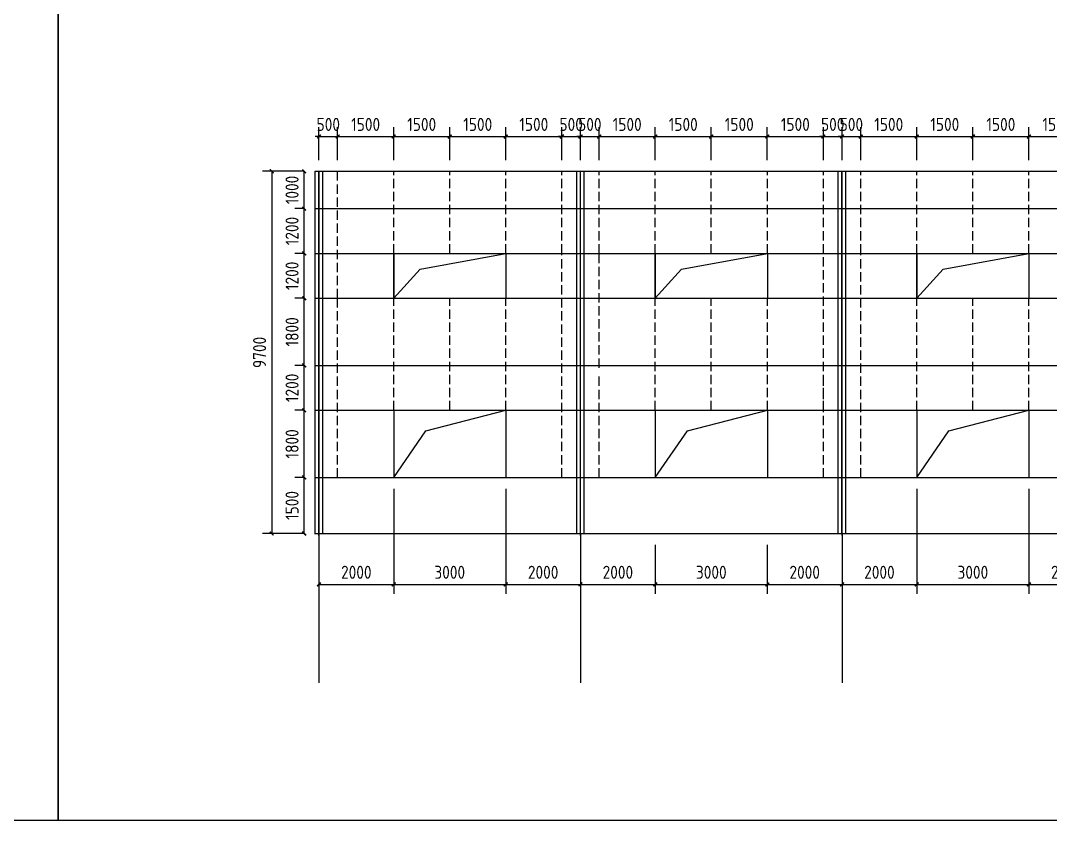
# Model space of a CAD drawing. Extents: x 102162 to 621267, y -39398 to 328893.
# Drawn here: x 413003 to 440564, y 118102 to 139522 of the extents above; entities that cross this region are included whole.
import ezdxf

# ---------------------------------------------------------------- set-up
doc = ezdxf.new("R2010")
doc.units = 0
doc.header["$LTSCALE"] = 1000
doc.header["$MEASUREMENT"] = 0
doc.linetypes.add('DASH', pattern=[0.35, 0.25, -0.1])
doc.layers.add('AXIS', color=3, linetype='Continuous')
doc.layers.add('DOTE', color=1, linetype='Continuous')
doc.styles.get("Standard").update_dxf_attribs({"font": 'gbenor.shx', "bigfont": 'gbcbig.shx'})
doc.dimstyles.get("Standard").update_dxf_attribs({"dimscale": 100, "dimtxt": 3.5, "dimasz": 1, "dimexe": 2.5, "dimexo": 3, "dimgap": 1.5, "dimtad": 1, "dimdec": 0, "dimzin": 0, "dimdsep": 46, "dimtxsty": 'Standard', "dimblk": 'ARCHTICK', "dimcen": 0.09, "dimadec": 0, "dimazin": 0, "dimtfac": 1, "dimtdec": 0, "dimtix": 1, "dimtmove": 2, "dimatfit": 3, "dimfxl": 1, "dimtolj": 1, "dimtzin": 0, "dimarcsym": 0})

# ---------------------------------------------------------------- blocks, each defined once
blk = doc.blocks.new('_ArchTick')
at = {"color": 0, "linetype": 'ByBlock', "const_width": 0.4}
blk.add_lwpolyline([(-0.5, -0.5), (0.5, 0.5)], dxfattribs=at)
blk = doc.blocks.new('*D8247')
at = {"color": 0, "lineweight": -2}
for p, q in [((420588, 127286), (420343, 127286)), ((420593, 125786), (420593, 127286)), ((420568, 125786), (420343, 125786))]:
    blk.add_line(p, q, dxfattribs=at)
at = {"layer": 'Defpoints', "color": 0}
for p in [(420593, 127286), (420888, 127286), (420868, 125786)]:
    blk.add_point(p, dxfattribs=at)
at = {"color": 0, "lineweight": -2, "xscale": 100, "yscale": 100, "zscale": 100}
for p, rotation in [((420593, 127286), 90), ((420593, 125786), 270)]:
    blk.add_blockref('_ArchTick', p, dxfattribs=dict(at, rotation=rotation))
at = {"color": 0, "insert": (420268, 126536), "char_height": 350, "attachment_point": 5, "rotation": 90}
blk.add_mtext('\\A1;1500', dxfattribs=at)
blk = doc.blocks.new('*D8248')
at = {"color": 0, "lineweight": -2}
for p, q in [((420588, 129086), (420343, 129086)), ((420593, 127286), (420593, 129086)), ((420588, 127286), (420343, 127286))]:
    blk.add_line(p, q, dxfattribs=at)
at = {"layer": 'Defpoints', "color": 0}
for p in [(420593, 129086), (420888, 129086), (420888, 127286)]:
    blk.add_point(p, dxfattribs=at)
at = {"color": 0, "lineweight": -2, "xscale": 100, "yscale": 100, "zscale": 100}
for p, rotation in [((420593, 129086), 90), ((420593, 127286), 270)]:
    blk.add_blockref('_ArchTick', p, dxfattribs=dict(at, rotation=rotation))
at = {"color": 0, "insert": (420268, 128186), "char_height": 350, "attachment_point": 5, "rotation": 90}
blk.add_mtext('\\A1;1800', dxfattribs=at)
blk = doc.blocks.new('*D8249')
at = {"color": 0, "lineweight": -2}
for p, q in [((420588, 130286), (420343, 130286)), ((420593, 129086), (420593, 130286)), ((420588, 129086), (420343, 129086))]:
    blk.add_line(p, q, dxfattribs=at)
at = {"layer": 'Defpoints', "color": 0}
for p in [(420593, 130286), (420888, 130286), (420888, 129086)]:
    blk.add_point(p, dxfattribs=at)
at = {"color": 0, "lineweight": -2, "xscale": 100, "yscale": 100, "zscale": 100}
for p, rotation in [((420593, 130286), 90), ((420593, 129086), 270)]:
    blk.add_blockref('_ArchTick', p, dxfattribs=dict(at, rotation=rotation))
at = {"color": 0, "insert": (420268, 129686), "char_height": 350, "attachment_point": 5, "rotation": 90}
blk.add_mtext('\\A1;1200', dxfattribs=at)
blk = doc.blocks.new('*D8250')
at = {"color": 0, "lineweight": -2}
for p, q in [((420588, 132086), (420343, 132086)), ((420593, 130286), (420593, 132086)), ((420588, 130286), (420343, 130286))]:
    blk.add_line(p, q, dxfattribs=at)
at = {"layer": 'Defpoints', "color": 0}
for p in [(420593, 132086), (420888, 132086), (420888, 130286)]:
    blk.add_point(p, dxfattribs=at)
at = {"color": 0, "lineweight": -2, "xscale": 100, "yscale": 100, "zscale": 100}
for p, rotation in [((420593, 132086), 90), ((420593, 130286), 270)]:
    blk.add_blockref('_ArchTick', p, dxfattribs=dict(at, rotation=rotation))
at = {"color": 0, "insert": (420268, 131186), "char_height": 350, "attachment_point": 5, "rotation": 90}
blk.add_mtext('\\A1;1800', dxfattribs=at)
blk = doc.blocks.new('*D8251')
at = {"color": 0, "lineweight": -2}
for p, q in [((420588, 133286), (420343, 133286)), ((420593, 132086), (420593, 133286)), ((420588, 132086), (420343, 132086))]:
    blk.add_line(p, q, dxfattribs=at)
at = {"layer": 'Defpoints', "color": 0}
for p in [(420593, 133286), (420888, 133286), (420888, 132086)]:
    blk.add_point(p, dxfattribs=at)
at = {"color": 0, "lineweight": -2, "xscale": 100, "yscale": 100, "zscale": 100}
for p, rotation in [((420593, 133286), 90), ((420593, 132086), 270)]:
    blk.add_blockref('_ArchTick', p, dxfattribs=dict(at, rotation=rotation))
at = {"color": 0, "insert": (420268, 132686), "char_height": 350, "attachment_point": 5, "rotation": 90}
blk.add_mtext('\\A1;1200', dxfattribs=at)
blk = doc.blocks.new('*D8252')
at = {"color": 0, "lineweight": -2}
for p, q in [((420588, 134486), (420343, 134486)), ((420593, 133286), (420593, 134486)), ((420588, 133286), (420343, 133286))]:
    blk.add_line(p, q, dxfattribs=at)
at = {"layer": 'Defpoints', "color": 0}
for p in [(420593, 134486), (420888, 134486), (420888, 133286)]:
    blk.add_point(p, dxfattribs=at)
at = {"color": 0, "lineweight": -2, "xscale": 100, "yscale": 100, "zscale": 100}
for p, rotation in [((420593, 134486), 90), ((420593, 133286), 270)]:
    blk.add_blockref('_ArchTick', p, dxfattribs=dict(at, rotation=rotation))
at = {"color": 0, "insert": (420268, 133886), "char_height": 350, "attachment_point": 5, "rotation": 90}
blk.add_mtext('\\A1;1200', dxfattribs=at)
blk = doc.blocks.new('*D8253')
at = {"color": 0, "lineweight": -2}
for p, q in [((420588, 135486), (420343, 135486)), ((420593, 134486), (420593, 135486)), ((420588, 134486), (420343, 134486))]:
    blk.add_line(p, q, dxfattribs=at)
at = {"layer": 'Defpoints', "color": 0}
for p in [(420593, 135486), (420888, 135486), (420888, 134486)]:
    blk.add_point(p, dxfattribs=at)
at = {"color": 0, "lineweight": -2, "xscale": 100, "yscale": 100, "zscale": 100}
for p, rotation in [((420593, 135486), 90), ((420593, 134486), 270)]:
    blk.add_blockref('_ArchTick', p, dxfattribs=dict(at, rotation=rotation))
at = {"color": 0, "insert": (420268, 134986), "char_height": 350, "attachment_point": 5, "rotation": 90}
blk.add_mtext('\\A1;1000', dxfattribs=at)
blk = doc.blocks.new('*D8254')
at = {"color": 0, "lineweight": -2}
for p, q in [((420588, 135486), (419474, 135486)), ((419724, 135486), (419724, 125786)), ((420588, 125786), (419474, 125786))]:
    blk.add_line(p, q, dxfattribs=at)
at = {"layer": 'Defpoints', "color": 0}
for p in [(420888, 135486), (419724, 125786), (420888, 125786)]:
    blk.add_point(p, dxfattribs=at)
at = {"color": 0, "lineweight": -2, "xscale": 100, "yscale": 100, "zscale": 100}
for p, rotation in [((419724, 135486), 90), ((419724, 125786), 270)]:
    blk.add_blockref('_ArchTick', p, dxfattribs=dict(at, rotation=rotation))
at = {"color": 0, "insert": (419399, 130636), "char_height": 350, "attachment_point": 5, "rotation": 90}
blk.add_mtext('\\A1;9700', dxfattribs=at)
blk = doc.blocks.new('*D8255')
at = {"color": 0, "lineweight": -2}
for p, q in [((422988, 126986), (422988, 124172)), ((420988, 125486), (420988, 124172)), ((420988, 124422), (422988, 124422))]:
    blk.add_line(p, q, dxfattribs=at)
at = {"layer": 'Defpoints', "color": 0}
for p in [(422988, 127286), (420988, 125786), (422988, 124422)]:
    blk.add_point(p, dxfattribs=at)
at = {"color": 0, "lineweight": -2, "xscale": 100, "yscale": 100, "zscale": 100, "rotation": 180}
blk.add_blockref('_ArchTick', (420988, 124422), dxfattribs=at)
at = {"color": 0, "lineweight": -2, "xscale": 100, "yscale": 100, "zscale": 100}
blk.add_blockref('_ArchTick', (422988, 124422), dxfattribs=at)
at = {"color": 0, "insert": (421988, 124747), "char_height": 350, "attachment_point": 5}
blk.add_mtext('\\A1;2000', dxfattribs=at)
blk = doc.blocks.new('*D8256')
at = {"color": 0, "lineweight": -2}
for p, q in [((422988, 126986), (422988, 124172)), ((425988, 126986), (425988, 124172)), ((422988, 124422), (425988, 124422))]:
    blk.add_line(p, q, dxfattribs=at)
at = {"layer": 'Defpoints', "color": 0}
for p in [(422988, 127286), (425988, 127286), (425988, 124422)]:
    blk.add_point(p, dxfattribs=at)
at = {"color": 0, "lineweight": -2, "xscale": 100, "yscale": 100, "zscale": 100, "rotation": 180}
blk.add_blockref('_ArchTick', (422988, 124422), dxfattribs=at)
at = {"color": 0, "lineweight": -2, "xscale": 100, "yscale": 100, "zscale": 100}
blk.add_blockref('_ArchTick', (425988, 124422), dxfattribs=at)
at = {"color": 0, "insert": (424488, 124747), "char_height": 350, "attachment_point": 5}
blk.add_mtext('\\A1;3000', dxfattribs=at)
blk = doc.blocks.new('*D8257')
at = {"color": 0, "lineweight": -2}
for p, q in [((425988, 126986), (425988, 124172)), ((427988, 125486), (427988, 124172)), ((425988, 124422), (427988, 124422))]:
    blk.add_line(p, q, dxfattribs=at)
at = {"layer": 'Defpoints', "color": 0}
for p in [(425988, 127286), (427988, 125786), (427988, 124422)]:
    blk.add_point(p, dxfattribs=at)
at = {"color": 0, "lineweight": -2, "xscale": 100, "yscale": 100, "zscale": 100, "rotation": 180}
blk.add_blockref('_ArchTick', (425988, 124422), dxfattribs=at)
at = {"color": 0, "lineweight": -2, "xscale": 100, "yscale": 100, "zscale": 100}
blk.add_blockref('_ArchTick', (427988, 124422), dxfattribs=at)
at = {"color": 0, "insert": (426988, 124747), "char_height": 350, "attachment_point": 5}
blk.add_mtext('\\A1;2000', dxfattribs=at)
blk = doc.blocks.new('*D8090')
at = {"color": 0, "lineweight": -2}
for p, q in [((427988, 125486), (427988, 124172)), ((429988, 125486), (429988, 124172)), ((427988, 124422), (429988, 124422))]:
    blk.add_line(p, q, dxfattribs=at)
at = {"layer": 'Defpoints', "color": 0}
for p in [(427988, 125786), (429988, 125786), (429988, 124422)]:
    blk.add_point(p, dxfattribs=at)
at = {"color": 0, "lineweight": -2, "xscale": 100, "yscale": 100, "zscale": 100, "rotation": 180}
blk.add_blockref('_ArchTick', (427988, 124422), dxfattribs=at)
at = {"color": 0, "lineweight": -2, "xscale": 100, "yscale": 100, "zscale": 100}
blk.add_blockref('_ArchTick', (429988, 124422), dxfattribs=at)
at = {"color": 0, "insert": (428988, 124747), "char_height": 350, "attachment_point": 5}
blk.add_mtext('\\A1;2000', dxfattribs=at)
blk = doc.blocks.new('*D8091')
at = {"color": 0, "lineweight": -2}
for p, q in [((429988, 125486), (429988, 124172)), ((432988, 125486), (432988, 124172)), ((429988, 124422), (432988, 124422))]:
    blk.add_line(p, q, dxfattribs=at)
at = {"layer": 'Defpoints', "color": 0}
for p in [(429988, 125786), (432988, 125786), (432988, 124422)]:
    blk.add_point(p, dxfattribs=at)
at = {"color": 0, "lineweight": -2, "xscale": 100, "yscale": 100, "zscale": 100, "rotation": 180}
blk.add_blockref('_ArchTick', (429988, 124422), dxfattribs=at)
at = {"color": 0, "lineweight": -2, "xscale": 100, "yscale": 100, "zscale": 100}
blk.add_blockref('_ArchTick', (432988, 124422), dxfattribs=at)
at = {"color": 0, "insert": (431488, 124747), "char_height": 350, "attachment_point": 5}
blk.add_mtext('\\A1;3000', dxfattribs=at)
blk = doc.blocks.new('*D8092')
at = {"color": 0, "lineweight": -2}
for p, q in [((432988, 125486), (432988, 124172)), ((434988, 125486), (434988, 124172)), ((432988, 124422), (434988, 124422))]:
    blk.add_line(p, q, dxfattribs=at)
at = {"layer": 'Defpoints', "color": 0}
for p in [(432988, 125786), (434988, 125786), (434988, 124422)]:
    blk.add_point(p, dxfattribs=at)
at = {"color": 0, "lineweight": -2, "xscale": 100, "yscale": 100, "zscale": 100, "rotation": 180}
blk.add_blockref('_ArchTick', (432988, 124422), dxfattribs=at)
at = {"color": 0, "lineweight": -2, "xscale": 100, "yscale": 100, "zscale": 100}
blk.add_blockref('_ArchTick', (434988, 124422), dxfattribs=at)
at = {"color": 0, "insert": (433988, 124747), "char_height": 350, "attachment_point": 5}
blk.add_mtext('\\A1;2000', dxfattribs=at)
blk = doc.blocks.new('*D8258')
at = {"color": 0, "lineweight": -2}
for p, q in [((436988, 126986), (436988, 124172)), ((434988, 125486), (434988, 124172)), ((434988, 124422), (436988, 124422))]:
    blk.add_line(p, q, dxfattribs=at)
at = {"layer": 'Defpoints', "color": 0}
for p in [(436988, 127286), (434988, 125786), (436988, 124422)]:
    blk.add_point(p, dxfattribs=at)
at = {"color": 0, "lineweight": -2, "xscale": 100, "yscale": 100, "zscale": 100, "rotation": 180}
blk.add_blockref('_ArchTick', (434988, 124422), dxfattribs=at)
at = {"color": 0, "lineweight": -2, "xscale": 100, "yscale": 100, "zscale": 100}
blk.add_blockref('_ArchTick', (436988, 124422), dxfattribs=at)
at = {"color": 0, "insert": (435988, 124747), "char_height": 350, "attachment_point": 5}
blk.add_mtext('\\A1;2000', dxfattribs=at)
blk = doc.blocks.new('*D8259')
at = {"color": 0, "lineweight": -2}
for p, q in [((436988, 126986), (436988, 124172)), ((439988, 126986), (439988, 124172)), ((436988, 124422), (439988, 124422))]:
    blk.add_line(p, q, dxfattribs=at)
at = {"layer": 'Defpoints', "color": 0}
for p in [(436988, 127286), (439988, 127286), (439988, 124422)]:
    blk.add_point(p, dxfattribs=at)
at = {"color": 0, "lineweight": -2, "xscale": 100, "yscale": 100, "zscale": 100, "rotation": 180}
blk.add_blockref('_ArchTick', (436988, 124422), dxfattribs=at)
at = {"color": 0, "lineweight": -2, "xscale": 100, "yscale": 100, "zscale": 100}
blk.add_blockref('_ArchTick', (439988, 124422), dxfattribs=at)
at = {"color": 0, "insert": (438488, 124747), "char_height": 350, "attachment_point": 5}
blk.add_mtext('\\A1;3000', dxfattribs=at)
blk = doc.blocks.new('*D8260')
at = {"color": 0, "lineweight": -2}
for p, q in [((439988, 126986), (439988, 124172)), ((441988, 125486), (441988, 124172)), ((439988, 124422), (441988, 124422))]:
    blk.add_line(p, q, dxfattribs=at)
at = {"layer": 'Defpoints', "color": 0}
for p in [(439988, 127286), (441988, 125786), (441988, 124422)]:
    blk.add_point(p, dxfattribs=at)
at = {"color": 0, "lineweight": -2, "xscale": 100, "yscale": 100, "zscale": 100, "rotation": 180}
blk.add_blockref('_ArchTick', (439988, 124422), dxfattribs=at)
at = {"color": 0, "lineweight": -2, "xscale": 100, "yscale": 100, "zscale": 100}
blk.add_blockref('_ArchTick', (441988, 124422), dxfattribs=at)
at = {"color": 0, "insert": (440988, 124747), "char_height": 350, "attachment_point": 5}
blk.add_mtext('\\A1;2000', dxfattribs=at)
blk = doc.blocks.new('*D8096')
at = {"color": 0, "lineweight": -2}
for p, q in [((420988, 135786), (420988, 136666)), ((421488, 135786), (421488, 136666)), ((420988, 136416), (420888, 136416)), ((420988, 136416), (421488, 136416)), ((421488, 136416), (421588, 136416))]:
    blk.add_line(p, q, dxfattribs=at)
at = {"layer": 'Defpoints', "color": 0}
for p in [(421488, 136416), (420988, 135486), (421488, 135486)]:
    blk.add_point(p, dxfattribs=at)
at = {"color": 0, "lineweight": -2, "xscale": 100, "yscale": 100, "zscale": 100}
blk.add_blockref('_ArchTick', (420988, 136416), dxfattribs=at)
at = {"color": 0, "lineweight": -2, "xscale": 100, "yscale": 100, "zscale": 100, "rotation": 180}
blk.add_blockref('_ArchTick', (421488, 136416), dxfattribs=at)
at = {"color": 0, "insert": (421238, 136741), "char_height": 350, "attachment_point": 5}
blk.add_mtext('\\A1;500', dxfattribs=at)
blk = doc.blocks.new('*D8097')
at = {"color": 0, "lineweight": -2}
for p, q in [((421488, 135786), (421488, 136666)), ((422988, 135786), (422988, 136666)), ((421488, 136416), (422988, 136416))]:
    blk.add_line(p, q, dxfattribs=at)
at = {"layer": 'Defpoints', "color": 0}
for p in [(422988, 136416), (421488, 135486), (422988, 135486)]:
    blk.add_point(p, dxfattribs=at)
at = {"color": 0, "lineweight": -2, "xscale": 100, "yscale": 100, "zscale": 100, "rotation": 180}
blk.add_blockref('_ArchTick', (421488, 136416), dxfattribs=at)
at = {"color": 0, "lineweight": -2, "xscale": 100, "yscale": 100, "zscale": 100}
blk.add_blockref('_ArchTick', (422988, 136416), dxfattribs=at)
at = {"color": 0, "insert": (422238, 136741), "char_height": 350, "attachment_point": 5}
blk.add_mtext('\\A1;1500', dxfattribs=at)
blk = doc.blocks.new('*D8098')
at = {"color": 0, "lineweight": -2}
for p, q in [((422988, 135786), (422988, 136666)), ((424488, 135786), (424488, 136666)), ((422988, 136416), (424488, 136416))]:
    blk.add_line(p, q, dxfattribs=at)
at = {"layer": 'Defpoints', "color": 0}
for p in [(424488, 136416), (422988, 135486), (424488, 135486)]:
    blk.add_point(p, dxfattribs=at)
at = {"color": 0, "lineweight": -2, "xscale": 100, "yscale": 100, "zscale": 100, "rotation": 180}
blk.add_blockref('_ArchTick', (422988, 136416), dxfattribs=at)
at = {"color": 0, "lineweight": -2, "xscale": 100, "yscale": 100, "zscale": 100}
blk.add_blockref('_ArchTick', (424488, 136416), dxfattribs=at)
at = {"color": 0, "insert": (423738, 136741), "char_height": 350, "attachment_point": 5}
blk.add_mtext('\\A1;1500', dxfattribs=at)
blk = doc.blocks.new('*D8099')
at = {"color": 0, "lineweight": -2}
for p, q in [((425988, 135786), (425988, 136666)), ((427488, 135786), (427488, 136666)), ((425988, 136416), (427488, 136416))]:
    blk.add_line(p, q, dxfattribs=at)
at = {"layer": 'Defpoints', "color": 0}
for p in [(427488, 136416), (425988, 135486), (427488, 135486)]:
    blk.add_point(p, dxfattribs=at)
at = {"color": 0, "lineweight": -2, "xscale": 100, "yscale": 100, "zscale": 100, "rotation": 180}
blk.add_blockref('_ArchTick', (425988, 136416), dxfattribs=at)
at = {"color": 0, "lineweight": -2, "xscale": 100, "yscale": 100, "zscale": 100}
blk.add_blockref('_ArchTick', (427488, 136416), dxfattribs=at)
at = {"color": 0, "insert": (426738, 136741), "char_height": 350, "attachment_point": 5}
blk.add_mtext('\\A1;1500', dxfattribs=at)
blk = doc.blocks.new('*D8100')
at = {"color": 0, "lineweight": -2}
for p, q in [((427488, 135786), (427488, 136666)), ((427988, 135786), (427988, 136666)), ((427488, 136416), (427388, 136416)), ((427488, 136416), (427988, 136416)), ((427988, 136416), (428088, 136416))]:
    blk.add_line(p, q, dxfattribs=at)
at = {"layer": 'Defpoints', "color": 0}
for p in [(427988, 136416), (427488, 135486), (427988, 135486)]:
    blk.add_point(p, dxfattribs=at)
at = {"color": 0, "lineweight": -2, "xscale": 100, "yscale": 100, "zscale": 100}
blk.add_blockref('_ArchTick', (427488, 136416), dxfattribs=at)
at = {"color": 0, "lineweight": -2, "xscale": 100, "yscale": 100, "zscale": 100, "rotation": 180}
blk.add_blockref('_ArchTick', (427988, 136416), dxfattribs=at)
at = {"color": 0, "insert": (427738, 136741), "char_height": 350, "attachment_point": 5}
blk.add_mtext('\\A1;500', dxfattribs=at)
blk = doc.blocks.new('*D8101')
at = {"color": 0, "lineweight": -2}
for p, q in [((427988, 135786), (427988, 136666)), ((428488, 135786), (428488, 136666)), ((427988, 136416), (427888, 136416)), ((427988, 136416), (428488, 136416)), ((428488, 136416), (428588, 136416))]:
    blk.add_line(p, q, dxfattribs=at)
at = {"layer": 'Defpoints', "color": 0}
for p in [(428488, 136416), (427988, 135486), (428488, 135486)]:
    blk.add_point(p, dxfattribs=at)
at = {"color": 0, "lineweight": -2, "xscale": 100, "yscale": 100, "zscale": 100}
blk.add_blockref('_ArchTick', (427988, 136416), dxfattribs=at)
at = {"color": 0, "lineweight": -2, "xscale": 100, "yscale": 100, "zscale": 100, "rotation": 180}
blk.add_blockref('_ArchTick', (428488, 136416), dxfattribs=at)
at = {"color": 0, "insert": (428238, 136741), "char_height": 350, "attachment_point": 5}
blk.add_mtext('\\A1;500', dxfattribs=at)
blk = doc.blocks.new('*D8102')
at = {"color": 0, "lineweight": -2}
for p, q in [((428488, 135786), (428488, 136666)), ((429988, 135786), (429988, 136666)), ((428488, 136416), (429988, 136416))]:
    blk.add_line(p, q, dxfattribs=at)
at = {"layer": 'Defpoints', "color": 0}
for p in [(429988, 136416), (428488, 135486), (429988, 135486)]:
    blk.add_point(p, dxfattribs=at)
at = {"color": 0, "lineweight": -2, "xscale": 100, "yscale": 100, "zscale": 100, "rotation": 180}
blk.add_blockref('_ArchTick', (428488, 136416), dxfattribs=at)
at = {"color": 0, "lineweight": -2, "xscale": 100, "yscale": 100, "zscale": 100}
blk.add_blockref('_ArchTick', (429988, 136416), dxfattribs=at)
at = {"color": 0, "insert": (429238, 136741), "char_height": 350, "attachment_point": 5}
blk.add_mtext('\\A1;1500', dxfattribs=at)
blk = doc.blocks.new('*D8103')
at = {"color": 0, "lineweight": -2}
for p, q in [((432988, 135786), (432988, 136666)), ((434488, 135786), (434488, 136666)), ((432988, 136416), (434488, 136416))]:
    blk.add_line(p, q, dxfattribs=at)
at = {"layer": 'Defpoints', "color": 0}
for p in [(434488, 136416), (432988, 135486), (434488, 135486)]:
    blk.add_point(p, dxfattribs=at)
at = {"color": 0, "lineweight": -2, "xscale": 100, "yscale": 100, "zscale": 100, "rotation": 180}
blk.add_blockref('_ArchTick', (432988, 136416), dxfattribs=at)
at = {"color": 0, "lineweight": -2, "xscale": 100, "yscale": 100, "zscale": 100}
blk.add_blockref('_ArchTick', (434488, 136416), dxfattribs=at)
at = {"color": 0, "insert": (433738, 136741), "char_height": 350, "attachment_point": 5}
blk.add_mtext('\\A1;1500', dxfattribs=at)
blk = doc.blocks.new('*D8104')
at = {"color": 0, "lineweight": -2}
for p, q in [((434488, 135786), (434488, 136666)), ((434988, 135786), (434988, 136666)), ((434488, 136416), (434388, 136416)), ((434488, 136416), (434988, 136416)), ((434988, 136416), (435088, 136416))]:
    blk.add_line(p, q, dxfattribs=at)
at = {"layer": 'Defpoints', "color": 0}
for p in [(434988, 136416), (434488, 135486), (434988, 135486)]:
    blk.add_point(p, dxfattribs=at)
at = {"color": 0, "lineweight": -2, "xscale": 100, "yscale": 100, "zscale": 100}
blk.add_blockref('_ArchTick', (434488, 136416), dxfattribs=at)
at = {"color": 0, "lineweight": -2, "xscale": 100, "yscale": 100, "zscale": 100, "rotation": 180}
blk.add_blockref('_ArchTick', (434988, 136416), dxfattribs=at)
at = {"color": 0, "insert": (434738, 136741), "char_height": 350, "attachment_point": 5}
blk.add_mtext('\\A1;500', dxfattribs=at)
blk = doc.blocks.new('*D8105')
at = {"color": 0, "lineweight": -2}
for p, q in [((434988, 135786), (434988, 136666)), ((435488, 135786), (435488, 136666)), ((434988, 136416), (434888, 136416)), ((434988, 136416), (435488, 136416)), ((435488, 136416), (435588, 136416))]:
    blk.add_line(p, q, dxfattribs=at)
at = {"layer": 'Defpoints', "color": 0}
for p in [(435488, 136416), (434988, 135486), (435488, 135486)]:
    blk.add_point(p, dxfattribs=at)
at = {"color": 0, "lineweight": -2, "xscale": 100, "yscale": 100, "zscale": 100}
blk.add_blockref('_ArchTick', (434988, 136416), dxfattribs=at)
at = {"color": 0, "lineweight": -2, "xscale": 100, "yscale": 100, "zscale": 100, "rotation": 180}
blk.add_blockref('_ArchTick', (435488, 136416), dxfattribs=at)
at = {"color": 0, "insert": (435238, 136741), "char_height": 350, "attachment_point": 5}
blk.add_mtext('\\A1;500', dxfattribs=at)
blk = doc.blocks.new('*D8106')
at = {"color": 0, "lineweight": -2}
for p, q in [((435488, 135786), (435488, 136666)), ((436988, 135786), (436988, 136666)), ((435488, 136416), (436988, 136416))]:
    blk.add_line(p, q, dxfattribs=at)
at = {"layer": 'Defpoints', "color": 0}
for p in [(436988, 136416), (435488, 135486), (436988, 135486)]:
    blk.add_point(p, dxfattribs=at)
at = {"color": 0, "lineweight": -2, "xscale": 100, "yscale": 100, "zscale": 100, "rotation": 180}
blk.add_blockref('_ArchTick', (435488, 136416), dxfattribs=at)
at = {"color": 0, "lineweight": -2, "xscale": 100, "yscale": 100, "zscale": 100}
blk.add_blockref('_ArchTick', (436988, 136416), dxfattribs=at)
at = {"color": 0, "insert": (436238, 136741), "char_height": 350, "attachment_point": 5}
blk.add_mtext('\\A1;1500', dxfattribs=at)
blk = doc.blocks.new('*D8107')
at = {"color": 0, "lineweight": -2}
for p, q in [((439988, 135786), (439988, 136666)), ((441488, 135786), (441488, 136666)), ((439988, 136416), (441488, 136416))]:
    blk.add_line(p, q, dxfattribs=at)
at = {"layer": 'Defpoints', "color": 0}
for p in [(441488, 136416), (439988, 135486), (441488, 135486)]:
    blk.add_point(p, dxfattribs=at)
at = {"color": 0, "lineweight": -2, "xscale": 100, "yscale": 100, "zscale": 100, "rotation": 180}
blk.add_blockref('_ArchTick', (439988, 136416), dxfattribs=at)
at = {"color": 0, "lineweight": -2, "xscale": 100, "yscale": 100, "zscale": 100}
blk.add_blockref('_ArchTick', (441488, 136416), dxfattribs=at)
at = {"color": 0, "insert": (440738, 136741), "char_height": 350, "attachment_point": 5}
blk.add_mtext('\\A1;1500', dxfattribs=at)
blk = doc.blocks.new('*D8145')
at = {"color": 0, "lineweight": -2}
for p, q in [((424488, 135786), (424488, 136666)), ((425988, 135786), (425988, 136666)), ((424488, 136416), (425988, 136416))]:
    blk.add_line(p, q, dxfattribs=at)
at = {"layer": 'Defpoints', "color": 0}
for p in [(425988, 136416), (424488, 135486), (425988, 135486)]:
    blk.add_point(p, dxfattribs=at)
at = {"color": 0, "lineweight": -2, "xscale": 100, "yscale": 100, "zscale": 100, "rotation": 180}
blk.add_blockref('_ArchTick', (424488, 136416), dxfattribs=at)
at = {"color": 0, "lineweight": -2, "xscale": 100, "yscale": 100, "zscale": 100}
blk.add_blockref('_ArchTick', (425988, 136416), dxfattribs=at)
at = {"color": 0, "insert": (425238, 136741), "char_height": 350, "attachment_point": 5}
blk.add_mtext('\\A1;1500', dxfattribs=at)
blk = doc.blocks.new('*D8146')
at = {"color": 0, "lineweight": -2}
for p, q in [((429988, 135786), (429988, 136666)), ((431488, 135786), (431488, 136666)), ((429988, 136416), (431488, 136416))]:
    blk.add_line(p, q, dxfattribs=at)
at = {"layer": 'Defpoints', "color": 0}
for p in [(431488, 136416), (429988, 135486), (431488, 135486)]:
    blk.add_point(p, dxfattribs=at)
at = {"color": 0, "lineweight": -2, "xscale": 100, "yscale": 100, "zscale": 100, "rotation": 180}
blk.add_blockref('_ArchTick', (429988, 136416), dxfattribs=at)
at = {"color": 0, "lineweight": -2, "xscale": 100, "yscale": 100, "zscale": 100}
blk.add_blockref('_ArchTick', (431488, 136416), dxfattribs=at)
at = {"color": 0, "insert": (430738, 136741), "char_height": 350, "attachment_point": 5}
blk.add_mtext('\\A1;1500', dxfattribs=at)
blk = doc.blocks.new('*D8147')
at = {"color": 0, "lineweight": -2}
for p, q in [((431488, 135786), (431488, 136666)), ((432988, 135786), (432988, 136666)), ((431488, 136416), (432988, 136416))]:
    blk.add_line(p, q, dxfattribs=at)
at = {"layer": 'Defpoints', "color": 0}
for p in [(432988, 136416), (431488, 135486), (432988, 135486)]:
    blk.add_point(p, dxfattribs=at)
at = {"color": 0, "lineweight": -2, "xscale": 100, "yscale": 100, "zscale": 100, "rotation": 180}
blk.add_blockref('_ArchTick', (431488, 136416), dxfattribs=at)
at = {"color": 0, "lineweight": -2, "xscale": 100, "yscale": 100, "zscale": 100}
blk.add_blockref('_ArchTick', (432988, 136416), dxfattribs=at)
at = {"color": 0, "insert": (432238, 136741), "char_height": 350, "attachment_point": 5}
blk.add_mtext('\\A1;1500', dxfattribs=at)
blk = doc.blocks.new('*D8148')
at = {"color": 0, "lineweight": -2}
for p, q in [((436988, 135786), (436988, 136666)), ((438488, 135786), (438488, 136666)), ((436988, 136416), (438488, 136416))]:
    blk.add_line(p, q, dxfattribs=at)
at = {"layer": 'Defpoints', "color": 0}
for p in [(438488, 136416), (436988, 135486), (438488, 135486)]:
    blk.add_point(p, dxfattribs=at)
at = {"color": 0, "lineweight": -2, "xscale": 100, "yscale": 100, "zscale": 100, "rotation": 180}
blk.add_blockref('_ArchTick', (436988, 136416), dxfattribs=at)
at = {"color": 0, "lineweight": -2, "xscale": 100, "yscale": 100, "zscale": 100}
blk.add_blockref('_ArchTick', (438488, 136416), dxfattribs=at)
at = {"color": 0, "insert": (437738, 136741), "char_height": 350, "attachment_point": 5}
blk.add_mtext('\\A1;1500', dxfattribs=at)
blk = doc.blocks.new('*D8149')
at = {"color": 0, "lineweight": -2}
for p, q in [((438488, 135786), (438488, 136666)), ((439988, 135786), (439988, 136666)), ((438488, 136416), (439988, 136416))]:
    blk.add_line(p, q, dxfattribs=at)
at = {"layer": 'Defpoints', "color": 0}
for p in [(439988, 136416), (438488, 135486), (439988, 135486)]:
    blk.add_point(p, dxfattribs=at)
at = {"color": 0, "lineweight": -2, "xscale": 100, "yscale": 100, "zscale": 100, "rotation": 180}
blk.add_blockref('_ArchTick', (438488, 136416), dxfattribs=at)
at = {"color": 0, "lineweight": -2, "xscale": 100, "yscale": 100, "zscale": 100}
blk.add_blockref('_ArchTick', (439988, 136416), dxfattribs=at)
at = {"color": 0, "insert": (439238, 136741), "char_height": 350, "attachment_point": 5}
blk.add_mtext('\\A1;1500', dxfattribs=at)

msp = doc.modelspace()

# ---------------------------------------------------------------- linework, layer by layer
for p, q in [((420888.3, 135486.1), (463088.3, 135486.1)), ((420888.3, 134486.1), (463088.3, 134486.1)), ((420888.3, 133286.1), (463088.3, 133286.1)), ((422988.3, 133286.1), (422988.3, 132086.1)), ((423692.6, 132864.6), (425988.3, 133286.1)), ((425988.3, 133286.1), (425988.3, 132086.1)), ((429988.3, 133286.1), (429988.3, 132086.1)), ((430692.6, 132864.6), (432988.3, 133286.1)), ((432988.3, 133286.1), (432988.3, 132086.1)), ((436988.3, 133286.1), (436988.3, 132086.1)), ((437692.6, 132864.6), (439988.3, 133286.1)), ((439988.3, 133286.1), (439988.3, 132086.1)), ((422988.3, 132086.1), (423692.6, 132864.6)), ((429988.3, 132086.1), (430692.6, 132864.6)), ((436988.3, 132086.1), (437692.6, 132864.6)), ((420888.3, 132086.1), (463088.3, 132086.1)), ((420888.3, 130286.1), (434985.3, 130286.1)), ((434985.3, 130286.1), (448991.3, 130286.1)), ((420888.3, 129086.1), (434488.3, 129086.1)), ((422988.3, 129086.1), (422988.3, 127286.1)), ((423848.7, 128538.7), (425988.3, 129086.1)), ((425988.3, 129086.1), (425988.3, 127286.1)), ((430848.7, 128538.7), (432988.3, 129086.1)), ((433488.3, 129086.1), (450348.3, 129086.1)), ((436988.3, 129086.1), (436988.3, 127286.1)), ((437848.7, 128538.7), (439988.3, 129086.1)), ((439988.3, 129086.1), (439988.3, 127286.1)), ((422988.3, 127286.1), (423848.7, 128538.7)), ((429988.3, 127286.1), (430848.7, 128538.7)), ((436988.3, 127286.1), (437848.7, 128538.7)), ((420888.3, 127286.1), (434488.3, 127286.1)), ((433488.3, 127286.1), (450488.3, 127286.1)), ((420868.3, 125786.1), (463108.3, 125786.1))]:
    msp.add_line(p, q)
at = {"color": 6}
for p, q in [((422988.3, 132086.1), (422988.3, 133286.1)), ((422988.3, 132086.1), (422988.3, 133286.1)), ((425988.3, 133286.1), (425988.3, 132086.1)), ((425988.3, 133286.1), (425988.3, 132086.1)), ((429988.3, 132086.1), (429988.3, 133286.1)), ((429988.3, 132086.1), (429988.3, 133286.1)), ((432988.3, 133286.1), (432988.3, 132086.1)), ((432988.3, 133286.1), (432988.3, 132086.1)), ((436988.3, 132086.1), (436988.3, 133286.1)), ((436988.3, 132086.1), (436988.3, 133286.1)), ((439988.3, 133286.1), (439988.3, 132086.1)), ((439988.3, 133286.1), (439988.3, 132086.1)), ((422988.3, 129086.1), (422988.3, 127286.1)), ((422988.3, 129086.1), (422988.3, 127286.1)), ((425988.3, 129086.1), (425988.3, 127286.1)), ((425988.3, 129086.1), (425988.3, 127286.1)), ((429988.3, 129086.1), (429988.3, 127286.1)), ((432988.3, 129086.1), (432988.3, 127286.1)), ((436988.3, 129086.1), (436988.3, 127286.1)), ((439988.3, 129086.1), (439988.3, 127286.1)), ((439988.3, 129086.1), (439988.3, 127286.1))]:
    msp.add_line(p, q, dxfattribs=at)
for points in [[(354611.7, 160101.7), (414011.7, 160101.7), (414011.7, 118101.7), (354611.7, 118101.7)], [(414011.7, 160101.7), (473411.7, 160101.7), (473411.7, 118101.7), (414011.7, 118101.7)]]:
    msp.add_lwpolyline(points, close=True)
at = {"layer": 'AXIS'}
for p, q in [((420988.3, 125786.1), (420988.3, 121786.1)), ((427988.3, 125786.1), (427988.3, 121786.1)), ((434988.3, 125786.1), (434988.3, 121786.1))]:
    msp.add_line(p, q, dxfattribs=at)
at = {"layer": 'DOTE', "color": 0}
for p, q in [((420888.3, 125786.1), (420888.3, 135486.1)), ((420985.3, 125786.1), (420985.3, 135486.1)), ((420991.3, 125786.1), (420991.3, 135486.1)), ((421088.3, 125786.1), (421088.3, 135486.1)), ((427888.3, 125786.1), (427888.3, 135486.1)), ((427985.3, 125786.1), (427985.3, 135486.1)), ((427991.3, 125786.1), (427991.3, 135486.1)), ((428088.3, 125786.1), (428088.3, 135486.1)), ((434888.3, 125786.1), (434888.3, 135486.1)), ((434985.3, 125786.1), (434985.3, 135486.1)), ((434991.3, 125786.1), (434991.3, 135486.1)), ((435088.3, 125786.1), (435088.3, 135486.1))]:
    msp.add_line(p, q, dxfattribs=at)
at = {"layer": 'DOTE'}
for p, q in [((420988.3, 125736.1), (420988.3, 135486.1)), ((427988.3, 125736.1), (427988.3, 135486.1)), ((427988.3, 125736.1), (427988.3, 135486.1)), ((434988.3, 125736.1), (434988.3, 135486.1)), ((434988.3, 125736.1), (434988.3, 135486.1))]:
    msp.add_line(p, q, dxfattribs=at)
at = {"layer": 'DOTE', "color": 4, "linetype": 'DASH'}
for p, q in [((421488.3, 132086.1), (421488.3, 135486.1)), ((422988.3, 133286.1), (422988.3, 135486.1)), ((424488.3, 133286.1), (424488.3, 135486.1)), ((425988.3, 133286.1), (425988.3, 135486.1)), ((427488.3, 133286.1), (427488.3, 135486.1)), ((428488.3, 133286.1), (428488.3, 135486.1)), ((429988.3, 133286.1), (429988.3, 135486.1)), ((431488.3, 133286.1), (431488.3, 135486.1)), ((432988.3, 133286.1), (432988.3, 135486.1)), ((434488.3, 133286.1), (434488.3, 135486.1)), ((435488.3, 133286.1), (435488.3, 135486.1)), ((436988.3, 133286.1), (436988.3, 135486.1)), ((438488.3, 133286.1), (438488.3, 135486.1)), ((439988.3, 133286.1), (439988.3, 135486.1)), ((427488.3, 127286.1), (427488.3, 133286.1)), ((428488.3, 130226.1), (428488.3, 133286.1)), ((434488.3, 129086.1), (434488.3, 133286.1)), ((435488.3, 127286.1), (435488.3, 133286.1)), ((421488.3, 127286.1), (421488.3, 132086.1)), ((422988.3, 129086.1), (422988.3, 132086.1)), ((424488.3, 129086.1), (424488.3, 132086.1)), ((425988.3, 129086.1), (425988.3, 132086.1)), ((429988.3, 129086.1), (429988.3, 132086.1)), ((431488.3, 129086.1), (431488.3, 132086.1)), ((432988.3, 129086.1), (432988.3, 132086.1)), ((436988.3, 129086.1), (436988.3, 132086.1)), ((438488.3, 129086.1), (438488.3, 132086.1)), ((439988.3, 129086.1), (439988.3, 132086.1)), ((428488.3, 127286.1), (428488.3, 130086.1)), ((434488.3, 127286.1), (434488.3, 130086.1))]:
    msp.add_line(p, q, dxfattribs=at)

# ---------------------------------------------------------------- dimensions: what is measured, and where the dimension line sits
for base, p1, p2, picture, middle in [((421488.3, 136416), (420988.3, 135486.1), (421488.3, 135486.1), '*D8096', (421238.3, 136741)), ((422988.3, 136416), (421488.3, 135486.1), (422988.3, 135486.1), '*D8097', (422238.3, 136741)), ((424488.3, 136416), (422988.3, 135486.1), (424488.3, 135486.1), '*D8098', (423738.3, 136741)), ((425988.3, 136416), (424488.3, 135486.1), (425988.3, 135486.1), '*D8145', (425238.3, 136741)), ((427488.3, 136416), (425988.3, 135486.1), (427488.3, 135486.1), '*D8099', (426738.3, 136741)), ((427988.3, 136416), (427488.3, 135486.1), (427988.3, 135486.1), '*D8100', (427738.3, 136741)), ((428488.3, 136416), (427988.3, 135486.1), (428488.3, 135486.1), '*D8101', (428238.3, 136741)), ((429988.3, 136416), (428488.3, 135486.1), (429988.3, 135486.1), '*D8102', (429238.3, 136741)), ((431488.3, 136416), (429988.3, 135486.1), (431488.3, 135486.1), '*D8146', (430738.3, 136741)), ((432988.3, 136416), (431488.3, 135486.1), (432988.3, 135486.1), '*D8147', (432238.3, 136741)), ((434488.3, 136416), (432988.3, 135486.1), (434488.3, 135486.1), '*D8103', (433738.3, 136741)), ((434988.3, 136416), (434488.3, 135486.1), (434988.3, 135486.1), '*D8104', (434738.3, 136741)), ((435488.3, 136416), (434988.3, 135486.1), (435488.3, 135486.1), '*D8105', (435238.3, 136741)), ((436988.3, 136416), (435488.3, 135486.1), (436988.3, 135486.1), '*D8106', (436238.3, 136741)), ((438488.3, 136416), (436988.3, 135486.1), (438488.3, 135486.1), '*D8148', (437738.3, 136741)), ((439988.3, 136416), (438488.3, 135486.1), (439988.3, 135486.1), '*D8149', (439238.3, 136741)), ((441488.3, 136416), (439988.3, 135486.1), (441488.3, 135486.1), '*D8107', (440738.3, 136741)), ((422988.3, 124422.1), (420988.3, 125786.1), (422988.3, 127286.1), '*D8255', (421988.3, 124747.1)), ((425988.3, 124422.1), (422988.3, 127286.1), (425988.3, 127286.1), '*D8256', (424488.3, 124747.1)), ((427988.3, 124422.1), (425988.3, 127286.1), (427988.3, 125786.1), '*D8257', (426988.3, 124747.1)), ((436988.3, 124422.1), (434988.3, 125786.1), (436988.3, 127286.1), '*D8258', (435988.3, 124747.1)), ((439988.3, 124422.1), (436988.3, 127286.1), (439988.3, 127286.1), '*D8259', (438488.3, 124747.1)), ((441988.3, 124422.1), (439988.3, 127286.1), (441988.3, 125786.1), '*D8260', (440988.3, 124747.1)), ((429988.3, 124422.1), (427988.3, 125786.1), (429988.3, 125786.1), '*D8090', (428988.3, 124747.1)), ((432988.3, 124422.1), (429988.3, 125786.1), (432988.3, 125786.1), '*D8091', (431488.3, 124747.1)), ((434988.3, 124422.1), (432988.3, 125786.1), (434988.3, 125786.1), '*D8092', (433988.3, 124747.1))]:
    dim = msp.add_linear_dim(base=base, p1=p1, p2=p2, dimstyle='Standard')
    dim.commit()
    dim.dimension.update_dxf_attribs({"geometry": picture, "text_midpoint": middle})
dim = msp.add_aligned_dim(p1=(420888.3, 135486.1), p2=(420888.3, 125786.1), distance=-1164.1, dimstyle='Standard')
dim.commit()
dim.dimension.update_dxf_attribs({"geometry": '*D8254', "text_midpoint": (419399.1, 130636.1)})
for base, p1, p2, picture, middle in [((420593.4, 135486.1), (420888.3, 134486.1), (420888.3, 135486.1), '*D8253', (420268.4, 134986.1)), ((420593.4, 134486.1), (420888.3, 133286.1), (420888.3, 134486.1), '*D8252', (420268.4, 133886.1)), ((420593.4, 133286.1), (420888.3, 132086.1), (420888.3, 133286.1), '*D8251', (420268.4, 132686.1)), ((420593.4, 132086.1), (420888.3, 130286.1), (420888.3, 132086.1), '*D8250', (420268.4, 131186.1)), ((420593.4, 130286.1), (420888.3, 129086.1), (420888.3, 130286.1), '*D8249', (420268.4, 129686.1)), ((420593.4, 129086.1), (420888.3, 127286.1), (420888.3, 129086.1), '*D8248', (420268.4, 128186.1)), ((420593.4, 127286.1), (420868.3, 125786.1), (420888.3, 127286.1), '*D8247', (420268.4, 126536.1))]:
    dim = msp.add_linear_dim(base=base, p1=p1, p2=p2, angle=90, dimstyle='Standard')
    dim.commit()
    dim.dimension.update_dxf_attribs({"geometry": picture, "text_midpoint": middle})

doc.saveas('drawing.dxf')
